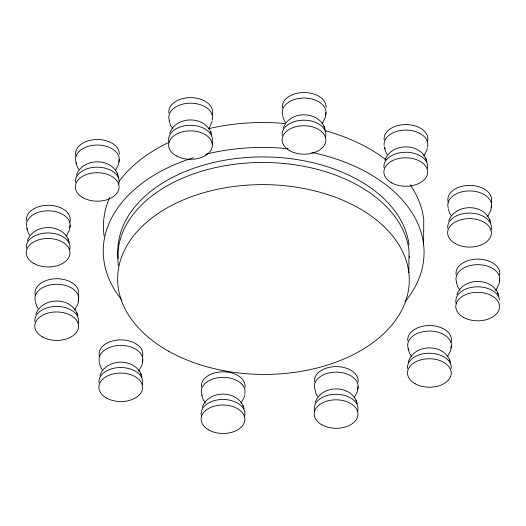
<?xml version="1.0" encoding="UTF-8"?>
<svg xmlns="http://www.w3.org/2000/svg" width="526" height="526" viewBox="0 0 526 526"><rect width="100%" height="100%" fill="white"/><g stroke="black" fill="none" stroke-linecap="round" stroke-linejoin="round"><path stroke-width="0.79" d="M78.657 297.492L78.696 291.956A21.875 14.235 0.4 0 0 54.06 278.846A21.875 14.235 0.4 0 0 35.373 295.461M212.294 144.078L212.333 138.542A21.875 14.235 0.4 0 0 187.69 125.431A21.875 14.235 0.4 0 0 169.01 142.046M408.853 272.757L409.004 250.613A145.827 94.897 0.4 0 0 251.152 162.771A145.827 94.897 0.4 0 0 118.435 265.669M423.588 244.399L423.759 219.487A160.41 104.391 0.4 0 0 410.188 184.784M70.037 225.266L69.478 230.164L66.118 236.588M78.584 298.735L78.032 303.627L74.672 310.057M119.146 159.503L118.593 164.401L115.233 170.825M142.677 359.863L142.125 364.761L138.765 371.192M325.89 112.518L325.338 117.41L321.978 123.84M358.015 386.597L357.463 391.495L354.103 397.926M451.295 345.536L450.743 350.434L447.383 356.865M491.442 205.396L490.883 210.288L487.523 216.719M499.588 279.122L499.029 284.02L495.676 290.451M212.103 121.342L209.184 128.081M244.603 395.493L243.932 397.834L240.993 403.12M427.375 148.26L426.704 150.607L423.765 155.887M408.169 362.309C413.272 344.004 443.004 342.827 449.815 360.369M27.306 240.875C33.355 223.537 61.904 223.037 68.558 240.099M76.421 175.112C82.464 157.774 111.019 157.274 117.666 174.336M35.853 314.344C41.902 297.006 70.451 296.506 77.105 313.562M169.681 133.249C175.73 115.911 204.279 115.411 210.933 132.473M99.953 375.472C106.002 358.134 134.551 357.634 141.205 374.696M283.166 128.127L285.408 123.702M202.175 407.4C208.224 390.062 236.779 389.569 243.426 406.624M384.953 160.174C390.996 142.835 419.551 142.336 426.198 159.391M315.291 402.206C321.34 384.868 349.889 384.375 356.543 401.43M448.711 220.999C454.76 203.667 483.309 203.167 489.962 220.223M456.857 294.731C462.906 277.393 491.455 276.9 498.109 293.955M286.091 122.801C295.704 110.618 318.493 112.479 324.41 127.351M460.079 290.234L457.89 287.058L456.338 282.363M411.786 356.648L409.603 353.472L408.051 348.777M172.903 128.752L170.713 125.576L169.162 120.875M205.396 402.903L203.207 399.727L201.655 395.033M450.992 215.298L449.743 213.326L448.191 208.631M387.235 154.466L385.985 152.501L384.434 147.799M285.447 122.42L284.198 120.454L282.64 115.753M317.572 396.505L315.935 393.422L314.476 387.386A21.875 14.235 0.4 0 1 337.455 372.158A21.875 14.235 0.4 0 1 357.792 389.069M78.703 169.411L77.453 167.439L75.902 162.744M29.587 235.175L28.338 233.202L26.787 228.508M102.235 369.771L100.985 367.799L99.434 363.104M38.142 308.637L36.886 306.671L35.334 301.97M489.594 219.099L490.738 222.636M497.741 292.831L498.885 296.362M425.83 158.267L426.98 161.804M449.447 359.245L450.598 362.776M324.042 126.227L325.186 129.758M356.174 400.306L357.318 403.837M210.564 131.349L211.708 134.88M243.058 405.5L244.202 409.037M117.298 173.212L118.837 177.933M140.837 373.572L141.981 377.103M68.189 238.975L69.333 242.506M76.737 312.437L77.881 315.975M314.515 381.85A21.875 14.235 0.4 0 1 336.351 366.602A21.875 14.235 0.4 0 1 358.127 382.06M314.62 411.003A21.875 14.235 0.4 0 1 336.153 394.283A21.875 14.235 0.4 0 1 357.634 411.214M409.419 256.188A145.827 94.897 0.4 0 1 409.445 257.793M202.194 395.513A21.875 14.235 0.4 0 1 222.044 377.346A21.875 14.235 0.4 0 1 244.675 394.263M201.504 416.204A21.875 14.235 0.4 0 1 223.044 399.477A21.875 14.235 0.4 0 1 244.518 416.408M98.987 382.797A21.875 14.235 0.4 0 1 121.96 367.569A21.875 14.235 0.4 0 1 142.296 384.48M99.473 356.595A21.875 14.235 0.4 0 1 121.013 339.868A21.875 14.235 0.4 0 1 142.487 356.799M99.434 362.131A21.875 14.235 0.4 0 1 120.973 345.404A21.875 14.235 0.4 0 1 142.454 362.335M201.405 387.044A21.875 14.235 0.4 0 1 223.234 371.797A21.875 14.235 0.4 0 1 245.017 387.254M35.341 300.997A21.875 14.235 0.4 0 1 56.874 284.27A21.875 14.235 0.4 0 1 78.354 301.201M26.53 220.519A21.875 14.235 0.4 0 1 49.51 205.291A21.875 14.235 0.4 0 1 69.846 222.202M27.674 229.691A21.875 14.235 0.4 0 1 26.609 226.791M26.491 226.055A21.875 14.235 0.4 0 1 49.47 210.827A21.875 14.235 0.4 0 1 69.807 227.738M76.434 163.224A21.875 14.235 0.4 0 1 96.291 145.058A21.875 14.235 0.4 0 1 118.915 161.969M34.887 321.662A21.875 14.235 0.4 0 1 57.86 306.441A21.875 14.235 0.4 0 1 78.196 323.345M75.941 156.229A21.875 14.235 0.4 0 1 95.758 139.541A21.875 14.235 0.4 0 1 119.317 154.217M75.448 182.437A21.875 14.235 0.4 0 1 98.428 167.209A21.875 14.235 0.4 0 1 118.764 184.113M26.339 248.2A21.875 14.235 0.4 0 1 48.747 232.959A21.875 14.235 0.4 0 1 69.826 249.146M385.321 148.989A21.875 14.235 0.4 0 1 384.434 146.826M384.138 145.347A21.875 14.235 0.4 0 1 407.111 130.126A21.875 14.235 0.4 0 1 427.447 147.03M384.177 139.811A21.875 14.235 0.4 0 1 407.15 124.59A21.875 14.235 0.4 0 1 427.487 141.494M383.98 167.492A21.875 14.235 0.4 0 1 406.388 152.251A21.875 14.235 0.4 0 1 427.474 168.445M282.192 135.445A21.875 14.235 0.4 0 1 305.172 120.224A21.875 14.235 0.4 0 1 325.509 137.128M169.405 120.638A21.875 14.235 0.4 0 1 190.123 103.181A21.875 14.235 0.4 0 1 212.182 120.106M168.905 112.893A21.875 14.235 0.4 0 1 191.885 97.665A21.875 14.235 0.4 0 1 212.221 114.569M282.39 107.771A21.875 14.235 0.4 0 1 303.647 92.523A21.875 14.235 0.4 0 1 326.061 107.225M282.646 114.78A21.875 14.235 0.4 0 1 304.179 98.053A21.875 14.235 0.4 0 1 325.66 114.984M408.939 349.968A21.875 14.235 0.4 0 1 427.868 331.11A21.875 14.235 0.4 0 1 451.065 348.008M448.191 207.658A21.875 14.235 0.4 0 1 469.731 190.931A21.875 14.235 0.4 0 1 491.212 207.862M447.744 228.323A21.875 14.235 0.4 0 1 470.717 213.102A21.875 14.235 0.4 0 1 491.054 230.007M448.231 202.122A21.875 14.235 0.4 0 1 469.771 185.395A21.875 14.235 0.4 0 1 491.251 202.326M456.581 282.12A21.875 14.235 0.4 0 1 477.299 264.663A21.875 14.235 0.4 0 1 499.358 281.594M407.597 368.47A21.875 14.235 0.4 0 1 429.433 353.216A21.875 14.235 0.4 0 1 451.209 368.673M407.795 340.789A21.875 14.235 0.4 0 1 430.768 325.561A21.875 14.235 0.4 0 1 451.104 342.472M456.187 303.535A21.875 14.235 0.4 0 1 474.866 286.913A21.875 14.235 0.4 0 1 499.509 300.024M456.081 274.375A21.875 14.235 0.4 0 1 478.489 259.134A21.875 14.235 0.4 0 1 499.575 275.328M104.109 235.904A160.41 104.391 0.4 0 1 109.612 197.592M119.126 181.306A160.41 104.391 0.4 0 1 168.484 142.592M208.815 128.646A160.41 104.391 0.4 0 1 285.145 123.544M325.416 130.783A160.41 104.391 0.4 0 1 386.058 159.812M311.78 152.448A160.41 104.391 0.4 0 1 405.066 301.687M121.677 299.846A160.41 104.391 0.4 0 1 193.351 157.728M205.39 154.342A160.41 104.391 0.4 0 1 288.222 148.779M118.271 258.601A145.827 94.897 0.4 0 1 252.368 157.175A145.827 94.897 0.4 0 1 409.044 245.077M321.866 424.811A21.875 14.235 0.4 0 0 357.595 416.75A21.875 14.235 0.4 0 0 328.809 400.595A21.875 14.235 0.4 0 0 321.866 424.811M33.888 263.48A21.875 14.235 0.4 0 0 69.61 255.412A21.875 14.235 0.4 0 0 40.831 239.264A21.875 14.235 0.4 0 0 33.888 263.48M208.756 430.005A21.875 14.235 0.4 0 0 244.485 421.944A21.875 14.235 0.4 0 0 215.699 405.796A21.875 14.235 0.4 0 0 208.756 430.005M168.642 351.237A145.827 94.897 0.4 0 0 406.822 297.486A145.827 94.897 0.4 0 0 214.937 189.833A145.827 94.897 0.4 0 0 168.642 351.237M106.535 398.077A21.875 14.235 0.4 0 0 142.257 390.009A21.875 14.235 0.4 0 0 113.478 373.861A21.875 14.235 0.4 0 0 106.535 398.077M42.435 336.942A21.875 14.235 0.4 0 0 78.157 328.881A21.875 14.235 0.4 0 0 49.378 312.733A21.875 14.235 0.4 0 0 42.435 336.942M176.263 155.847A21.875 14.235 0.4 0 0 211.985 147.786A21.875 14.235 0.4 0 0 183.206 131.638A21.875 14.235 0.4 0 0 176.263 155.847M82.996 197.717A21.875 14.235 0.4 0 0 118.725 189.649A21.875 14.235 0.4 0 0 89.939 173.501A21.875 14.235 0.4 0 0 82.996 197.717M391.528 182.772A21.875 14.235 0.4 0 0 427.257 174.711A21.875 14.235 0.4 0 0 398.471 158.563A21.875 14.235 0.4 0 0 391.528 182.772M463.439 317.336A21.875 14.235 0.4 0 0 499.161 309.275A21.875 14.235 0.4 0 0 470.382 293.127A21.875 14.235 0.4 0 0 463.439 317.336M415.145 383.75A21.875 14.235 0.4 0 0 450.874 375.682A21.875 14.235 0.4 0 0 422.089 359.534A21.875 14.235 0.4 0 0 415.145 383.75M455.292 243.604A21.875 14.235 0.4 0 0 491.014 235.543A21.875 14.235 0.4 0 0 462.236 219.395A21.875 14.235 0.4 0 0 455.292 243.604M289.741 150.725A21.875 14.235 0.4 0 0 325.469 142.664A21.875 14.235 0.4 0 0 296.684 126.516A21.875 14.235 0.4 0 0 289.741 150.725"/></g></svg>
